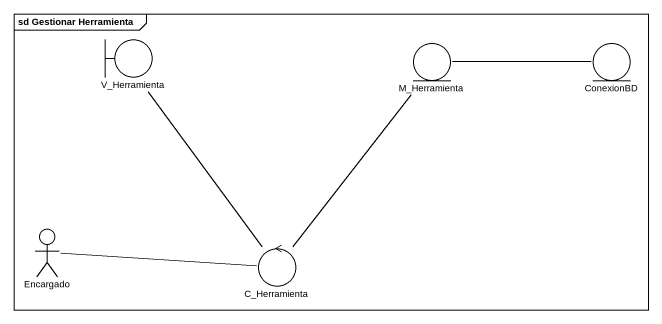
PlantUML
@startuml
mainframe sd Gestionar Herramienta
boundary V_Herramienta
entity M_Herramienta
entity ConexionBD
actor Encargado
control C_Herramienta
M_Herramienta -right- ConexionBD
Encargado -right- C_Herramienta
C_Herramienta -up- V_Herramienta
C_Herramienta -up- M_Herramienta
@enduml
